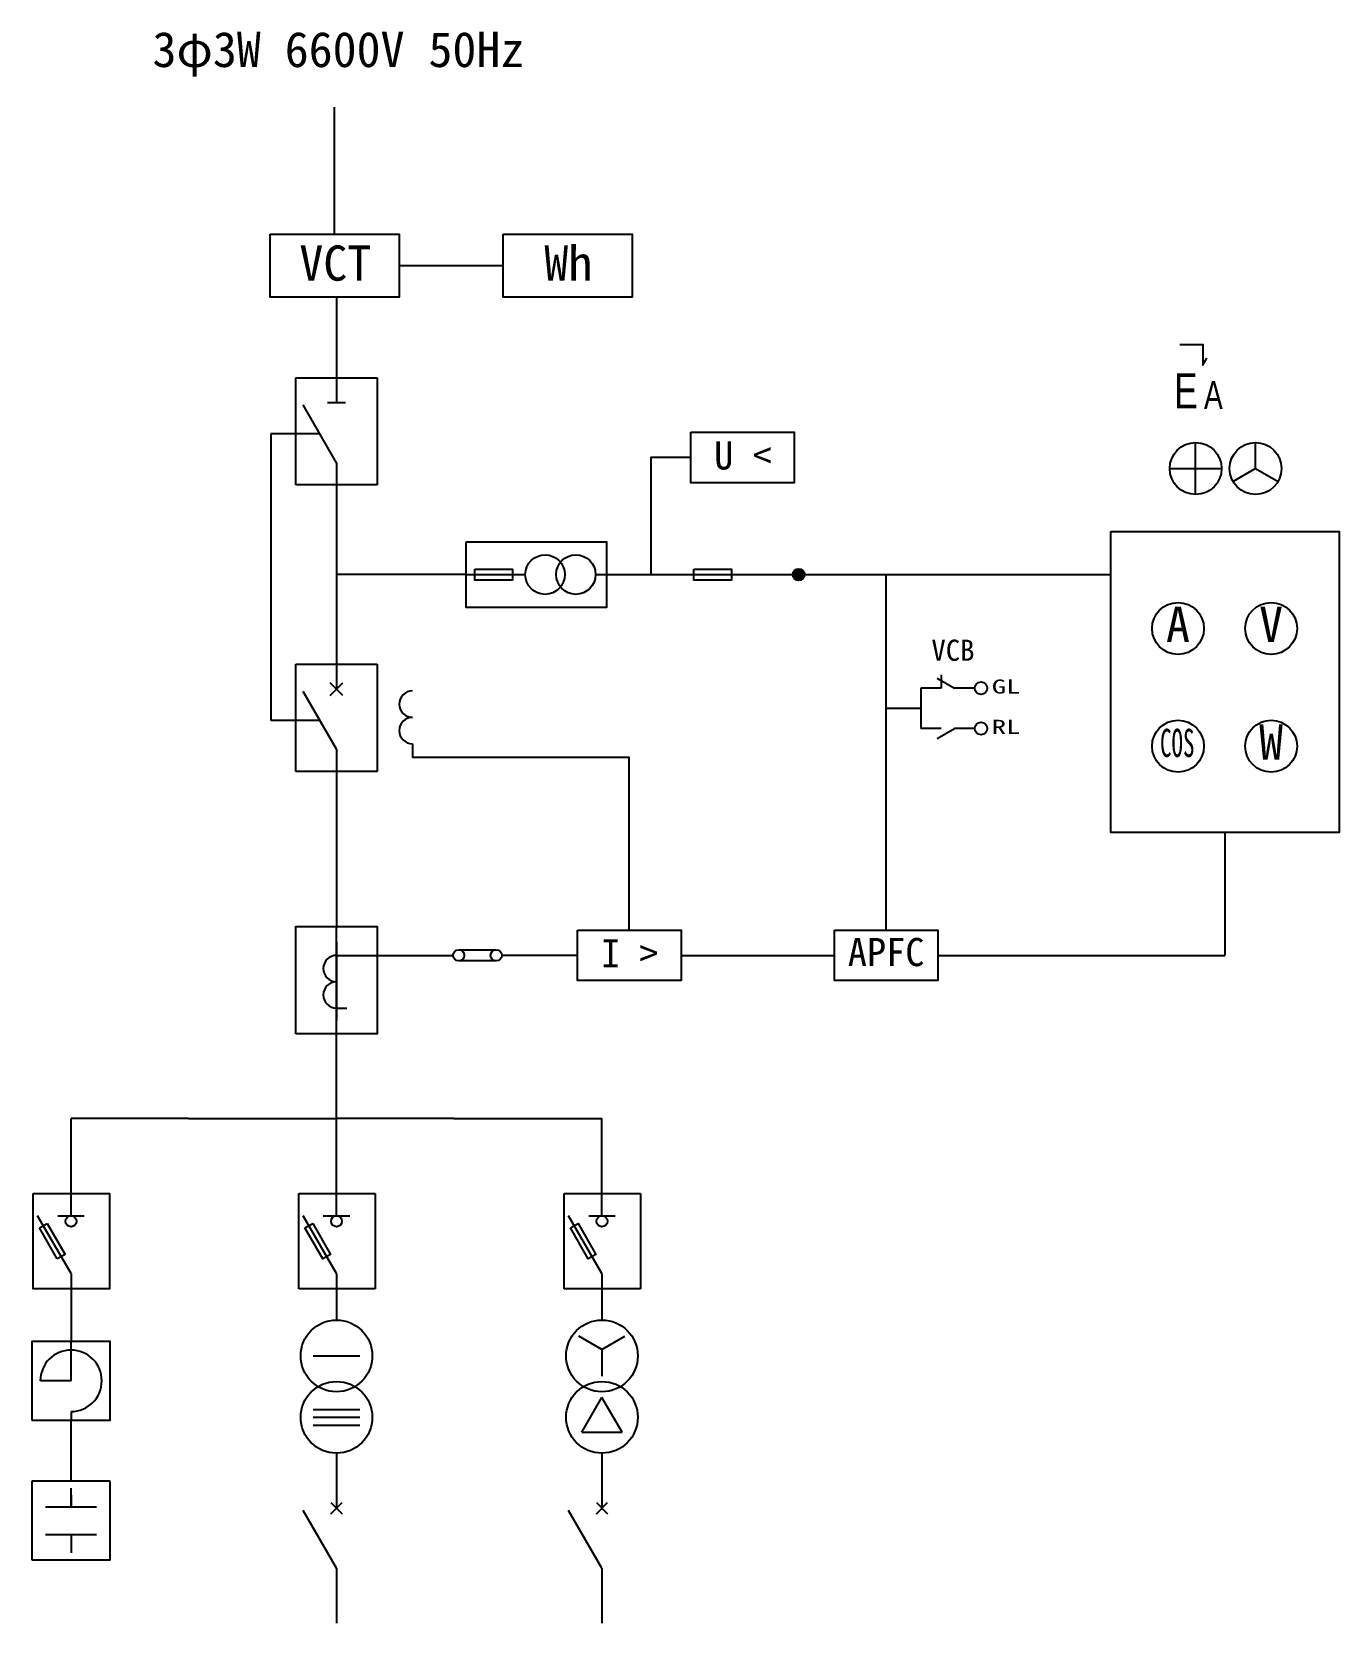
# Model space of a CAD drawing. Units: millimetres at full size. Extents: x 201 to 541, y -182 to 232.
import ezdxf
from ezdxf.enums import TextEntityAlignment as Align

# ---------------------------------------------------------------- set-up
doc = ezdxf.new("R2010")
doc.units = ezdxf.units.MM
doc.header["$LTSCALE"] = 0.25
doc.layers.add('0-0', color=7, linetype='Continuous')
doc.styles.add('メイリオ', font='')
doc.styles.add('ＭＳ ゴシック', font='')
doc.styles.get('メイリオ').set_extended_font_data('メイリオ')
doc.styles.get('ＭＳ ゴシック').set_extended_font_data('MS Gothic')

# ---------------------------------------------------------------- blocks, each defined once
blk = doc.blocks.new('uvr')
at = {"layer": '0-0'}
blk.add_lwpolyline([(-16.8527, 9.55), (16.7783, 9.55), (16.7783, -6.8871), (-16.8527, -6.8871)], close=True, dxfattribs=at)
at = {"layer": '0-0', "style": 'ＭＳ ゴシック'}
blk.add_text('U <', height=9.164, dxfattribs=at).set_placement((-9.2262, -5.3258), align=Align.BOTTOM_LEFT)
blk = doc.blocks.new('MM')
at = {"layer": '0-0'}
for centre in [(-12.1129, 18.2842), (12.1129, 18.2842), (-12.1129, -12.3467), (12.1129, -12.3467)]:
    blk.add_circle(centre, 6.7554, dxfattribs=at)
at = {"layer": '0-0', "style": 'ＭＳ ゴシック'}
for s, p in [('A', (-15.2379, 12.0342)), ('V', (8.9879, 12.0342)), ('W', (8.9879, -18.5967))]:
    blk.add_text(s, height=9.164, dxfattribs=at).set_placement(p, align=Align.BOTTOM_LEFT)
at = {"layer": '0-0', "style": 'ＭＳ ゴシック', "width": 0.6}
blk.add_text('COS', height=7.331, dxfattribs=at).set_placement((-16.8004, -17.3467), align=Align.BOTTOM_LEFT)

msp = doc.modelspace()

# ---------------------------------------------------------------- hatches: boundary and pattern name
at = {"layer": '0-0'}
msp.add_hatch(color=256, dxfattribs=at).paths.add_polyline_path([(401.8695, 90.6131, 1), (398.7843, 90.6131, 1)])

# ---------------------------------------------------------------- linework, layer by layer
for p, q in [((279.5729, 179.1981), (279.5729, 212.172)), ((296.3885, 170.9796), (323.3875, 170.9796)), ((280.0561, 162.7611), (280.0561, 135.3799)), ((269.4315, 141.83), (290.6807, 141.83)), ((269.4315, 113.9302), (269.4315, 141.83)), ((290.6807, 141.83), (290.6807, 113.9302)), ((280.0561, 119.7043), (271.3584, 134.7692)), ((275.7073, 127.2368), (262.9496, 127.2368)), ((262.9496, 127.2368), (262.9496, 52.7028)), ((503.6384, 111.4523), (503.6384, 124.9632)), ((519.2179, 118.2077), (519.2179, 124.9623)), ((280.0561, 119.7043), (280.0561, 105.4291)), ((496.8838, 118.2077), (510.3939, 118.2077)), ((519.2179, 118.2077), (513.3684, 114.8305)), ((519.2179, 118.2077), (513.3684, 114.8305)), ((519.2179, 118.2077), (513.3684, 114.8305)), ((519.2179, 118.2077), (525.0675, 114.8305)), ((519.2179, 118.2077), (525.0675, 114.8305)), ((519.2179, 118.2077), (525.0675, 114.8305)), ((290.6807, 113.9302), (269.4315, 113.9302)), ((280.0561, 105.4291), (280.0561, 60.8459)), ((313.8424, 90.6131), (280.0561, 90.6131)), ((313.8424, 90.6131), (329.1868, 90.6131)), ((347.4936, 90.6131), (350.3253, 90.6131)), ((350.3253, 90.6131), (400.3269, 90.6131)), ((400.3269, 90.6131), (423.1097, 90.6131)), ((423.1097, -1.863), (423.1097, 90.6131)), ((423.1097, 90.6131), (481.5345, 90.6131)), ((269.4315, 67.296), (290.6807, 67.296)), ((269.4315, 39.3962), (269.4315, 67.296)), ((290.6807, 67.296), (290.6807, 39.3962)), ((436.3649, 63.7084), (440.9096, 61.0846)), ((437.4027, 64.5667), (437.4027, 61.0846)), ((280.0561, 45.1703), (271.3584, 60.2352)), ((432.155, 61.0846), (432.155, 55.8368)), ((437.4027, 61.0846), (432.155, 61.0846)), ((446.1573, 61.0846), (440.9096, 61.0846)), ((275.7073, 52.7028), (262.9496, 52.7028)), ((437.4027, 50.5891), (432.155, 50.5891)), ((436.3649, 47.9653), (440.9096, 50.5891)), ((446.1573, 50.5891), (440.9096, 50.5891)), ((280.0561, 45.1703), (280.0561, -0.9703)), ((356.2586, -1.863), (356.2586, 43.0813)), ((290.6807, 39.3962), (269.4315, 39.3962)), ((511.2613, 23.5092), (511.2613, -8.4378)), ((280.0561, -28.87), (280.0561, -0.9703)), ((280.0561, -5.0296), (280.0561, -25.3685)), ((311.8703, -6.989), (321.6166, -6.989)), ((280.0561, -8.4378), (290.6807, -8.4378)), ((290.6807, -8.4378), (310.4215, -8.4378)), ((321.6166, -9.8866), (311.8703, -9.8866)), ((342.8061, -8.4378), (323.0654, -8.4378)), ((369.711, -8.4378), (409.6573, -8.4378)), ((436.5621, -8.4378), (485.6356, -8.4378)), ((485.6356, -8.4378), (511.2613, -8.4378)), ((280.0561, -22.1703), (282.7661, -22.1703)), ((280.0561, -50.886), (280.0561, -28.87)), ((241.5231, -50.886), (210.971, -50.886)), ((210.971, -76.171), (210.971, -50.886)), ((241.5231, -50.886), (280.0561, -50.886)), ((310.6082, -50.886), (280.0561, -50.886)), ((280.0561, -76.171), (280.0561, -50.886)), ((310.6082, -50.886), (349.1413, -50.886)), ((270.242, -95.1962), (270.242, -70.3936)), ((270.242, -70.3936), (290.0782, -70.3936)), ((290.0782, -70.3936), (290.0782, -95.1962)), ((339.3272, -95.1962), (339.3272, -70.3936)), ((339.3272, -70.3936), (359.1633, -70.3936)), ((359.1633, -70.3936), (359.1633, -95.1962)), ((210.971, -91.2359), (202.2733, -76.171)), ((202.7701, -79.3473), (204.7756, -78.1894)), ((204.7756, -78.1894), (209.4072, -86.2115)), ((207.5094, -76.171), (214.4325, -76.171)), ((280.0561, -91.2359), (271.3584, -76.171)), ((276.5946, -76.171), (283.5177, -76.171)), ((349.1413, -91.2359), (340.4436, -76.171)), ((345.6797, -76.171), (352.6028, -76.171)), ((207.4016, -87.3694), (202.7701, -79.3473)), ((209.4072, -86.2115), (207.4016, -87.3694)), ((210.971, -91.2359), (210.971, -108.9096)), ((290.0782, -95.1962), (270.242, -95.1962)), ((280.0561, -91.2359), (280.0561, -103.3057)), ((359.1633, -95.1962), (339.3272, -95.1962)), ((349.1413, -91.2359), (349.1413, -103.3057)), ((349.1413, -110.9808), (343.1605, -107.5278)), ((349.1413, -110.9808), (355.122, -107.5278)), ((210.971, -119.1138), (210.971, -108.9096)), ((349.1413, -110.9808), (349.1413, -117.8868)), ((273.9882, -112.6294), (286.1241, -112.6294)), ((210.971, -119.1138), (202.9891, -119.1138)), ((343.9242, -132.4681), (349.1413, -123.432)), ((354.3583, -132.4681), (349.1413, -123.432)), ((273.9882, -126.6113), (286.1241, -126.6113)), ((210.971, -145.2602), (210.971, -129.3181)), ((273.9882, -128.6113), (286.1241, -128.6113)), ((273.9882, -130.6113), (286.1241, -130.6113)), ((343.9242, -132.4681), (354.3583, -132.4681)), ((280.0561, -137.9327), (280.0561, -152.2079)), ((349.1413, -137.9327), (349.1413, -152.2079)), ((221.1752, -145.2602), (200.7667, -145.2602)), ((200.7667, -145.2602), (200.7667, -165.6687)), ((210.971, -151.863), (210.971, -147.061)), ((210.971, -151.863), (210.971, -148.2615)), ((210.971, -148.8617), (210.971, -151.863)), ((204.3682, -151.863), (217.5737, -151.863)), ((280.0561, -167.8834), (271.3584, -152.8185)), ((278.5902, -153.6738), (281.522, -150.742)), ((278.5902, -150.742), (281.522, -153.6738)), ((349.1413, -167.8834), (340.4436, -152.8185)), ((347.6754, -153.6738), (350.6072, -150.742)), ((347.6754, -150.742), (350.6072, -153.6738)), ((204.3682, -159.066), (217.5737, -159.066)), ((210.971, -159.066), (210.971, -162.0672)), ((210.971, -159.066), (210.971, -163.868)), ((280.0561, -167.8834), (280.0561, -182.1586)), ((349.1413, -167.8834), (349.1413, -182.1586))]:
    msp.add_line(p, q, dxfattribs=at)
for points in [[(262.7574, 179.1981), (296.3885, 179.1981), (296.3885, 162.7611), (262.7574, 162.7611)], [(323.3875, 179.1981), (357.0186, 179.1981), (357.0186, 162.7611), (323.3875, 162.7611)], [(481.5345, 101.8545), (540.988, 101.8545), (540.988, 23.5092), (481.5345, 23.5092)], [(313.8424, 99.1741), (350.3253, 99.1741), (350.3253, 82.0521), (313.8424, 82.0521)], [(316.0814, 92.0619), (325.8278, 92.0619), (325.8278, 89.1643), (316.0814, 89.1643)], [(373.0706, 92.0619), (382.817, 92.0619), (382.817, 89.1643), (373.0706, 89.1643)], [(269.4315, -28.87), (269.4315, -0.9703), (290.6807, -0.9703), (290.6807, -28.87)], [(342.8061, -1.863), (369.711, -1.863), (369.711, -15.0126), (342.8061, -15.0126)], [(409.6573, -1.863), (436.5621, -1.863), (436.5621, -15.0126), (409.6573, -15.0126)], [(201.1569, -70.3936), (220.993, -70.3936), (220.993, -95.1962), (201.1569, -95.1962)], [(271.8552, -79.3473), (273.8608, -78.1894), (278.4923, -86.2115), (276.4868, -87.3694)], [(340.9404, -79.3473), (342.9459, -78.1894), (347.5775, -86.2115), (345.572, -87.3694)], [(200.7667, -129.3181), (221.1752, -129.3181), (221.1752, -108.9096), (200.7667, -108.9096)]]:
    msp.add_lwpolyline(points, close=True, dxfattribs=at)
for points in [[(499.5264, 150.4832), (505.5298, 150.4832), (505.5298, 145.1218), (506.5696, 146.9227)], [(277.7346, 135.3799), (280.0561, 135.3799), (282.3777, 135.3799)], [(372.2397, 121.0945), (361.852, 121.0945), (361.852, 90.6131)], [(278.4145, 59.2043), (280.0561, 60.8459), (281.6977, 62.4875)], [(281.6977, 59.2043), (280.0561, 60.8459), (278.4145, 62.4875)], [(423.1097, 55.8368), (432.155, 55.8368), (432.155, 50.5891)], [(299.8042, 46.6118), (299.8042, 43.0813), (356.2586, 43.0813)], [(349.1413, -76.171), (349.1413, -70.3936), (349.1413, -50.886)], [(210.971, -127.1095), (210.971, -128.5633), (210.971, -129.3181)], [(200.7667, -165.6687), (221.1752, -165.6687), (221.1752, -145.2602)]]:
    msp.add_lwpolyline(points, dxfattribs=at)
for centre, radius in [((503.6384, 118.2077), 6.7554), ((519.2179, 118.2077), 6.7554), ((334.3229, 90.6131), 5.1366), ((342.357, 90.6131), 5.1366), ((400.3269, 90.6131), 1.5426), ((447.7838, 61.0846), 1.6265), ((447.7838, 50.5891), 1.6265), ((311.8703, -8.4378), 1.4488), ((321.6166, -8.4378), 1.4488), ((210.971, -77.6085), 1.4294), ((280.0561, -77.6085), 1.4294), ((349.1413, -77.6085), 1.4294), ((280.0561, -112.6294), 9.3239), ((349.1413, -112.6294), 9.3239), ((280.0561, -128.6113), 9.3239), ((349.1413, -128.6113), 9.3239)]:
    msp.add_circle(centre, radius, dxfattribs=at)
for centre, radius, start, end in [((299.8042, 56.9111), 3.4331, 90, 270), ((299.8042, 50.0449), 3.4331, 90, 270), ((280.0561, -11.8709), 3.4331, 90, 270), ((280.0561, -18.7371), 3.4331, 90, 270), ((210.971, -119.1138), 7.9957, 270, 180)]:
    msp.add_arc(centre, radius, start, end, dxfattribs=at)

# ---------------------------------------------------------------- block references
at = {"layer": '0-0', "xscale": 0.8, "yscale": 0.8}
msp.add_blockref('uvr', (385.7219, 120.0293), dxfattribs=at)
at = {"layer": '0-0'}
msp.add_blockref('MM', (511.1604, 58.3195), dxfattribs=at)

# ---------------------------------------------------------------- texts
at = {"layer": '0-0', "style": 'ＭＳ ゴシック'}
for s, height, p in [('3φ3W 6600V 50Hz', 9.164, (232.1742, 219.8956)), ('VCT', 9.164, (270.384, 164.3224)), ('Wh', 9.164, (334.1391, 164.3224)), ('VCB', 5.499, (434.8657, 66.5377)), ('APFC', 7.331, (413.1097, -13.4378)), ('I >', 7.331, (348.9074, -13.7635))]:
    msp.add_text(s, height=height, dxfattribs=at).set_placement(p, align=Align.BOTTOM_LEFT)
at = {"layer": '0-0'}
for s, height, style, width, p in [('E', 9.164, 'メイリオ', 0.75, (498.0442, 131.0878)), ('A', 7.331, 'メイリオ', 0.75, (505.7985, 131.4656)), ('GL', 3.666, 'ＭＳ ゴシック', 1.5, (450.5622, 58.5634)), ('RL', 3.666, 'ＭＳ ゴシック', 1.5, (450.5622, 48.081))]:
    msp.add_text(s, height=height, dxfattribs=dict(at, style=style, width=width)).set_placement(p, align=Align.BOTTOM_LEFT)

doc.saveas('drawing.dxf')
